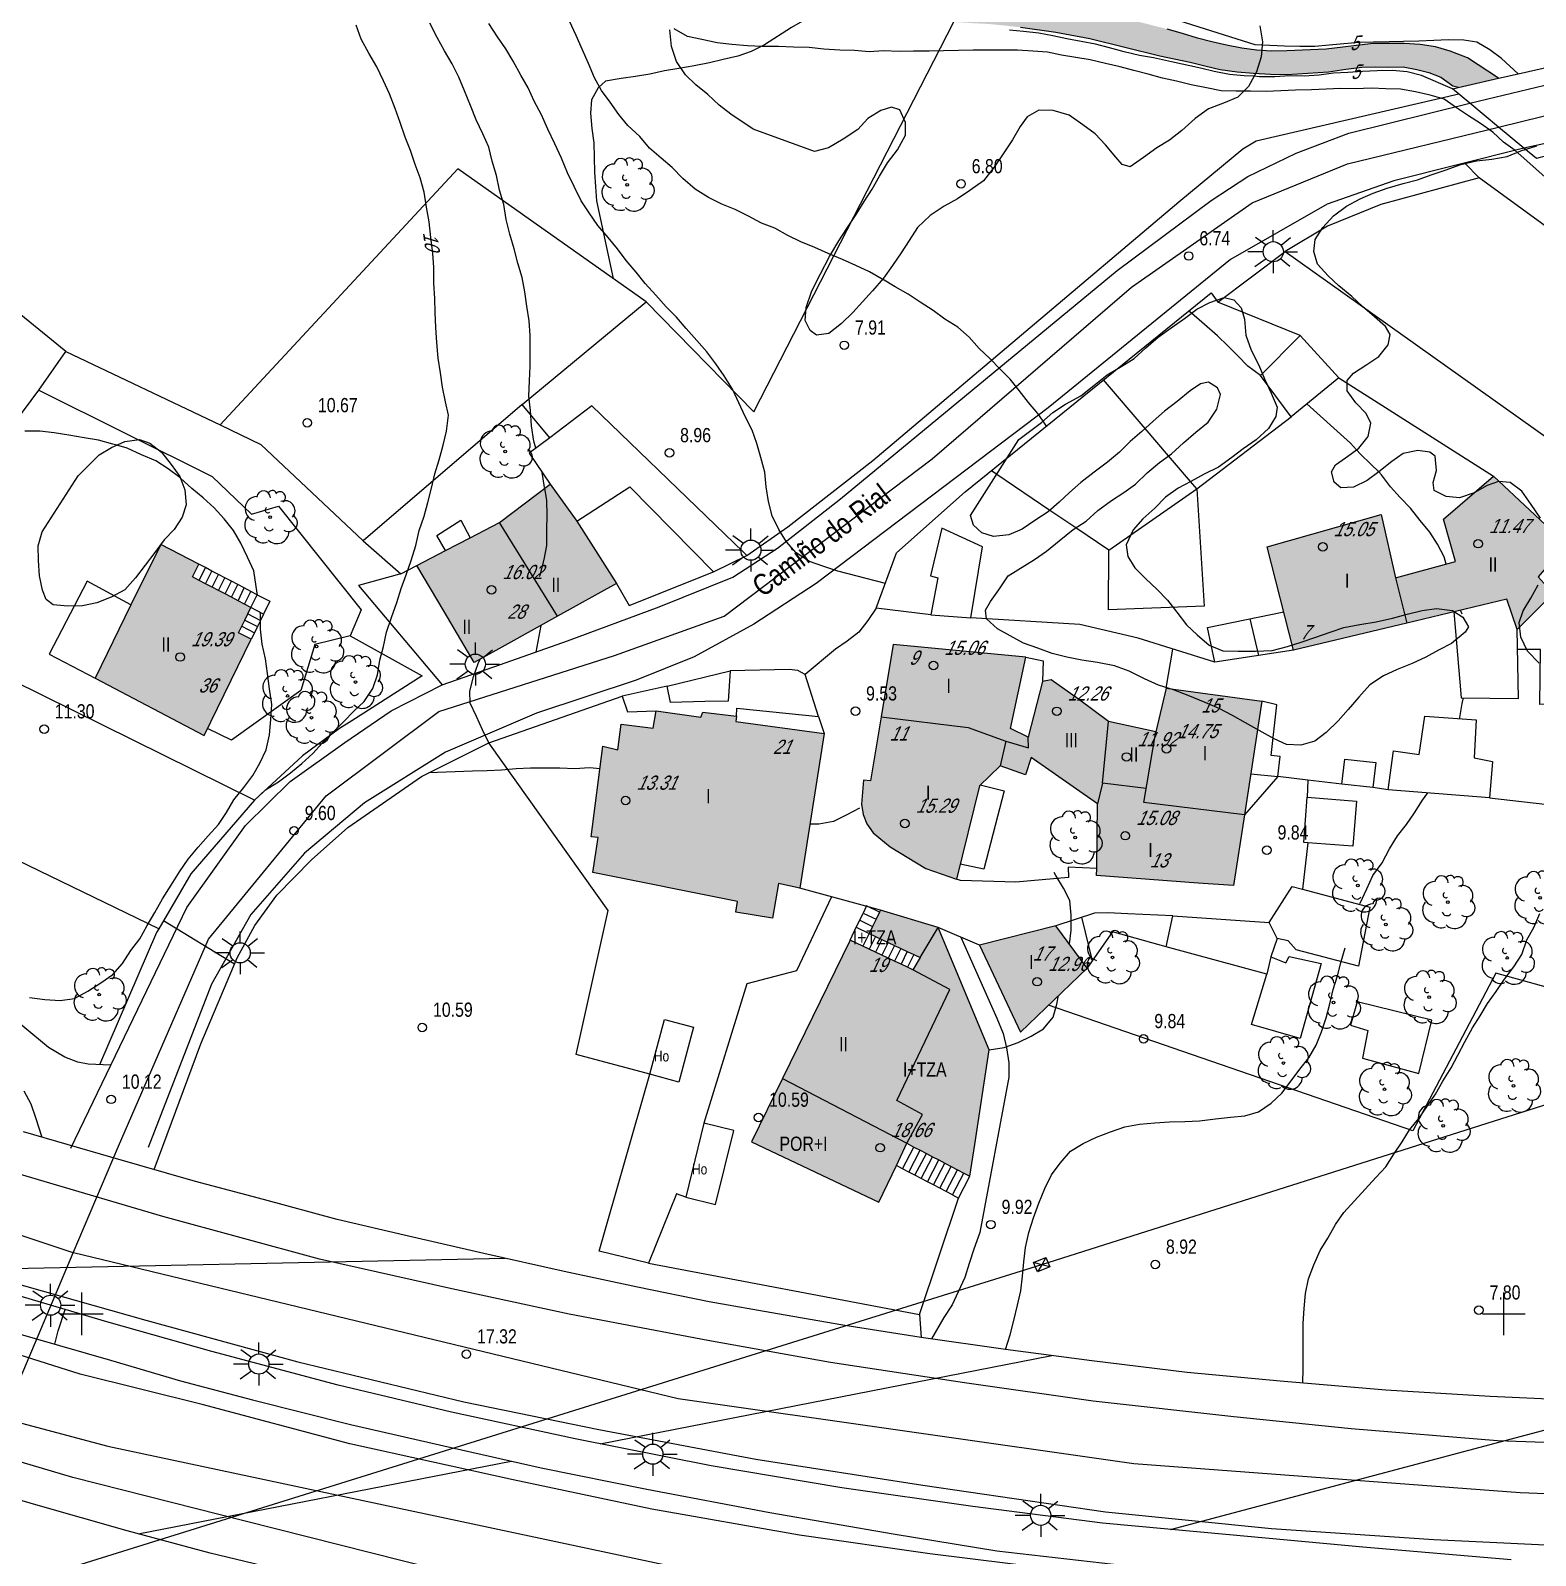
# Model space of a CAD drawing. Header units: millimetres. Extents: x 0 to 759000, y 0 to 594000.
# Drawn here: x 557837 to 663683, y 275005 to 382283 of the extents above; entities that cross this region are included whole.
import ezdxf
from ezdxf.enums import TextEntityAlignment as Align

# ---------------------------------------------------------------- set-up
doc = ezdxf.new("R2010")
doc.units = ezdxf.units.MM
doc.header["$LTSCALE"] = 0.05
doc.layers.get('0').update_dxf_attribs({"color": 250})
doc.styles.get("Standard").update_dxf_attribs({"font": 'arial.ttf'})

# ---------------------------------------------------------------- blocks, each defined once
blk = doc.blocks.new('COTAP')
at = {"color": 0}
blk.add_circle((0, 0), 0.3, dxfattribs=at)
blk = doc.blocks.new('ARBOL')
at = {"color": 0}
blk.add_circle((0, 0), 0.0939, dxfattribs=at)
for centre, radius, start, end in [((-0.9, 0.61), 0.852, 92.28, 254.58), ((-0.45, 1.37), 0.48, 359.2878, 173.6078), ((0.16, 1.55), 0.336, 23.1565, 160.4665), ((0.7, 1.41), 0.384, 301.578, 139.328), ((1.05, 0.46), 0.708, 319.8556, 114.7656), ((-0.15, 0.51), 0.192, 119.14, 310.56), ((1.31, -0.4), 0.612, 235.5275, 62.0275), ((-0.89, -0.54), 0.888, 142.64, 266.54), ((-0.06, -0.61), 0.336, 189.64, 323.88), ((0.48, -1), 0.852, 224.67, 0.24), ((-0.48, -1.08), 0.72, 213.78, 295.32)]:
    blk.add_arc(centre, radius, start, end, dxfattribs=at)
blk = doc.blocks.new('FAROLA')
at = {"color": 0}
for p, q in [((0, 0.71), (0, 1.51)), ((-0.71, 0), (-1.79, 0)), ((-1.26, 1.02), (-0.51, 0.49)), ((1.21, 0.98), (0.55, 0.45)), ((0.71, 0), (1.71, 0)), ((-1.3, -1.04), (-0.51, -0.48)), ((0, -0.71), (0, -1.51)), ((1.17, -1.04), (0.51, -0.49))]:
    blk.add_line(p, q, dxfattribs=at)
blk.add_circle((0, 0), 0.71, dxfattribs=at)

msp = doc.modelspace()

# ---------------------------------------------------------------- hatches: boundary and pattern name
msp.add_hatch(color=4).paths.add_polyline_path([(595122, 577000), (592978, 577000), (593212, 576300), (593472, 575410), (593622, 574540), (593782, 573560), (593902, 572620), (593972, 571690), (593972, 570850), (593852, 570020), (593652, 569110), (593382, 568160), (593102, 567190), (592592, 565490), (592312, 564390), (592042, 563240), (591792, 562090), (591532, 560890), (591362, 559610), (591282, 558380), (591302, 557180), (591402, 556030), (591582, 554870), (591872, 553650), (592202, 552530), (592652, 551350), (593352, 549720), (593702, 549010), (594622, 547360), (595852, 545750), (600362, 540040), (606032, 532460), (609462, 527850), (611172, 525530), (611892, 524530), (612252, 523730), (612782, 522370), (614002, 518950), (614222, 518000), (614442, 516970), (614532, 516210), (614482, 515540), (614262, 514760), (614022, 514190), (613762, 513880), (613652, 513810), (608332, 509290), (607892, 509030), (604282, 508720), (602992, 508270), (601732, 507560), (601332, 507300), (600582, 506430), (599942, 505580), (599412, 504670), (598842, 503650), (598282, 502650), (597802, 501690), (597332, 500680), (596962, 499690), (596402, 498090), (595012, 494420), (592142, 488320), (589902, 482860), (589652, 481830), (589302, 480550), (588922, 479300), (588612, 478260), (588052, 475910), (585862, 470270), (583062, 466100), (581052, 463940), (580342, 463270), (579502, 462670), (578212, 461780), (574312, 458590), (573362, 457860), (572482, 457250), (571282, 456270), (570162, 454670), (569232, 452300), (567412, 447540), (567142, 446130), (567102, 444860), (567162, 443690), (567262, 442380), (567512, 441080), (567982, 439790), (568712, 438520), (569532, 437390), (570732, 436210), (573122, 434320), (574762, 433200), (575252, 432690), (575842, 431840), (576422, 431000), (576902, 430110), (577412, 429200), (577972, 428190), (578422, 427300), (578882, 426330), (579412, 424970), (580272, 422360), (580562, 421390), (580912, 420260), (581512, 419080), (582262, 417670), (583142, 416480), (584492, 415410), (585812, 414850), (587172, 414550), (588452, 414430), (589792, 414340), (591596, 414446), (592002, 414470), (593112, 414530), (594082, 414580), (595212, 414620), (596282, 414660), (597252, 414670), (598132, 414620), (599082, 414500), (600002, 414310), (600762, 414080), (601372, 413780), (601882, 413330), (602292, 412860), (602572, 412310), (602752, 411670), (602852, 410900), (602782, 408410), (602802, 407190), (602582, 404680), (602462, 403490), (602362, 402410), (602262, 401320), (602256, 401257), (602172, 400230), (602142, 398950), (602212, 397580), (602462, 396180), (602802, 394970), (603142, 393880), (603562, 392790), (604022, 391710), (604482, 390760), (605392, 388740), (607292, 386350), (608452, 385470), (609542, 384840), (610722, 384200), (611962, 383850), (613102, 383600), (613243, 383574), (614212, 383400), (615362, 383250), (616502, 383150), (617922, 383090), (621802, 382980), (622776, 382889), (622872, 382880), (624082, 382800), (625242, 382740), (626352, 382630), (627462, 382510), (629942, 382160), (632332, 381730), (637252, 380500), (638272, 380300), (639392, 380060), (640422, 379790), (641502, 379540), (642692, 379380), (643852, 379290), (645042, 379220), (646212, 379190), (649132, 379370), (650342, 379570), (651472, 379700), (652402, 379730), (653332, 379710), (654372, 379730), (655332, 379550), (656192, 379340), (657022, 378990), (657872, 378400), (658272, 378290), (658862, 378420), (661092, 378920), (658902, 380350), (657682, 380820), (656642, 381130), (655562, 381300), (654442, 381380), (653352, 381380), (652282, 381360), (651272, 381250), (650122, 381110), (648972, 380970), (646192, 380850), (645112, 380830), (644062, 380890), (643032, 381030), (641942, 381250), (640912, 381490), (639922, 381750), (638862, 382070), (637782, 382380), (632792, 383660), (630282, 384170), (627712, 384520), (626572, 384650), (625392, 384770), (624202, 384830), (623022, 384910), (621912, 385000), (618012, 385120), (616632, 385180), (615582, 385270), (614532, 385410), (613502, 385600), (612452, 385830), (611492, 386100), (610532, 386620), (609582, 387160), (608732, 387810), (607142, 389810), (606332, 391600), (605912, 392530), (605492, 393550), (605102, 394580), (604762, 395580), (604452, 396640), (604252, 397810), (604182, 398990), (604202, 400120), (604292, 401140), (604385, 402143), (604392, 402210), (604502, 403290), (604612, 404500), (604842, 407120), (604822, 408400), (604892, 411010), (604752, 412080), (604482, 413050), (603992, 414010), (603879, 414139), (603332, 414770), (602522, 415480), (601532, 415980), (600502, 416290), (599412, 416510), (598322, 416650), (597302, 416710), (596222, 416700), (595122, 416650), (594002, 416610), (593002, 416560), (591892, 416500), (589812, 416380), (588722, 416460), (587702, 416640), (586722, 416990), (585792, 417530), (585022, 418300), (584422, 419200), (583882, 420250), (583542, 421210), (583242, 422220), (582982, 423200), (581982, 425920), (581122, 427480), (580572, 428450), (579992, 429420), (579392, 430410), (578822, 431380), (578262, 432230), (577692, 433080), (577082, 434000), (576372, 434900), (574502, 436120), (572142, 437750), (571979, 437936), (571262, 438760), (570632, 439650), (570132, 440600), (569792, 441610), (569582, 442660), (569492, 443710), (569502, 444720), (569612, 445790), (569812, 446880), (571412, 451300), (572512, 453160), (573282, 454060), (574062, 454820), (574852, 455510), (575682, 456250), (579682, 459640), (580962, 460860), (581762, 461630), (582522, 462360), (584672, 464810), (587632, 469150), (590782, 474750), (591882, 476940), (592322, 477860), (592812, 478910), (593242, 479830), (593712, 480810), (594172, 481780), (594682, 482800), (595192, 483890), (595692, 484960), (596122, 485930), (596542, 486950), (596882, 487920), (597272, 489070), (597562, 490180), (598222, 492450), (598722, 493890), (599042, 494860), (599422, 495850), (599872, 496820), (600362, 497800), (600842, 498740), (601372, 499700), (601932, 500530), (602652, 501460), (603372, 502310), (604042, 503090), (604752, 503930), (608902, 507460), (614522, 511950), (615122, 512330), (615782, 513130), (616182, 514090), (616492, 515170), (616582, 516250), (616452, 517310), (616212, 518440), (615962, 519520), (614692, 523080), (614132, 524520), (613662, 525550), (612822, 526730), (611092, 529060), (607662, 533680), (601972, 541280), (597462, 547000), (596332, 548480), (595502, 549960), (595202, 550570), (594542, 552120), (594132, 553180), (593842, 554170), (593582, 555260), (593422, 556280), (593332, 557280), (593322, 558320), (593392, 559410), (593542, 560540), (593782, 561660), (594032, 562790), (594292, 563910), (594552, 564950), (595052, 566610), (595342, 567600), (595622, 568610), (595862, 569660), (596002, 570710), (596012, 571760), (595932, 572820), (595802, 573850), (595632, 574890), (595452, 575880), (595152, 576910)], flags=0)
at = {"true_color": 0xafafaf}
for points in [[(653832, 343780), (658062, 344920), (657212, 347900), (660732, 350930), (665832, 346150), (663882, 343850), (664922, 342680), (662392, 340140), (661662, 342290), (654632, 340597)], [(599052, 343380), (596262, 347760), (594392, 350380), (590822, 347680), (588752, 346600), (587012, 345700), (585012, 344650), (586922, 341400), (589032, 337820), (591412, 339140), (594902, 341080)], [(653832, 343780), (652822, 348230), (644822, 345970), (646672, 338680), (654632, 340597)], [(564902, 341890), (562382, 336720), (570052, 332680), (573362, 339460), (572462, 339900), (572692, 340370), (572912, 340810), (573122, 341250), (573342, 341700), (572882, 341930), (572432, 342170), (571972, 342410), (571522, 342650), (571062, 342880), (570612, 343120), (570152, 343360), (569702, 343600), (569222, 343850), (569682, 344730), (567002, 346130)], [(626432, 332300), (628022, 331810), (627992, 332570), (626752, 333190), (627842, 338190), (618512, 339080), (617668, 334000), (623782, 333250)], [(626432, 332300), (628022, 331810), (627992, 332570), (629002, 336480), (629622, 336600), (631552, 335240), (633642, 333670), (636972, 332940), (636142, 327980), (643212, 327110), (642442, 322140), (639962, 322290), (632812, 322850), (632822, 323330), (632872, 327880), (628202, 331130), (627812, 329920), (626042, 330560)], [(643212, 327110), (644442, 335100), (637702, 336020), (636972, 332940), (636142, 327980)], [(613662, 332820), (607432, 333680), (607482, 334060), (605112, 334320), (604992, 333990), (601832, 334420), (601622, 333210), (599382, 333480), (599132, 331670), (598092, 331930), (597272, 325570), (597762, 325520), (597382, 323040), (607562, 321000), (607442, 320250), (610032, 319850), (610452, 322270), (611932, 321960)], [(622952, 322580), (624572, 329150), (626042, 330560), (626432, 332300), (623782, 333250), (617668, 334000), (616922, 329500), (616422, 329550), (616272, 327860), (616402, 327140), (616662, 326470), (617102, 325830), (618292, 324850), (620812, 323340)], [(617612, 320410), (621682, 319190), (625262, 310570), (624242, 303910), (623902, 301680), (623472, 301910), (623032, 302140), (622592, 302370), (622152, 302600), (621712, 302830), (621282, 303060), (620842, 303290), (620402, 303510), (619962, 303740), (619472, 304000), (618732, 302440), (617502, 299870), (608552, 304100), (610732, 308570), (615472, 318290), (616372, 317860), (616822, 317650), (617272, 317440), (617722, 317230), (618162, 317020), (618612, 316810), (619062, 316600), (619512, 316390), (619882, 316210), (620402, 317070), (619952, 317290), (619502, 317500), (619052, 317710), (618602, 317920), (618152, 318130), (617712, 318340), (617262, 318550), (616812, 318760), (617052, 319260), (617302, 319760), (617542, 320260)], [(629942, 319290), (632152, 316330), (627472, 311830), (624582, 317950)]]:
    msp.add_hatch(color=253, dxfattribs=at).paths.add_polyline_path(points, flags=0)

# ---------------------------------------------------------------- linework, layer by layer
at = {"ltscale": 0.25, "flags": 128}
for points in [[(560843, 296289), (545802, 301299), (528964, 307426), (505857, 316707), (478215, 330952), (450790, 346708), (420340, 367644), (389460, 393328), (360606, 422812)], [(560843, 296289), (564022, 303800), (570352, 318350), (578642, 328440), (586552, 334370), (598912, 338320), (606622, 341090), (621242, 352160), (635262, 364220), (643762, 370150), (650472, 372910), (661082, 375490), (667362, 377020), (671612, 378050), (695232, 379740)], [(556491, 284499), (556912, 287000), (560843, 296289)], [(736452, 282458), (725190, 280815), (689033, 278382), (662610, 279418), (635440, 281452), (603392, 286026), (560852, 296286), (560843, 296289)], [(556491, 284499), (556496, 284497), (563275, 282694), (603921, 274036), (630601, 269891), (670571, 266894), (696661, 267078), (732157, 269509), (736452, 270140)]]:
    msp.add_lwpolyline(points, dxfattribs=at)
for points, elevation in [([(644472, 381260), (643962, 381280), (631202, 385320), (628072, 385560), (626822, 385700), (625692, 385760), (624672, 385830), (623582, 385860), (622412, 385890), (621322, 385950), (620302, 386100), (619022, 386270), (617732, 386420), (616672, 386440)], 5000), ([(573582, 328150), (574372, 328860), (575272, 329440), (576132, 330070), (576912, 330710), (577682, 331430), (578382, 332180), (579122, 332920), (579852, 333660), (580572, 334390), (581292, 335090), (581902, 336000), (582252, 336950), (582412, 337990), (582652, 338960), (582872, 339960), (583222, 341000), (583592, 342050), (583902, 343040), (584262, 344000), (584602, 344990), (584932, 346060), (585172, 347120), (585522, 348110), (585772, 349090), (586032, 350080), (586272, 351090), (586582, 352070), (586852, 353110), (587102, 354100), (587242, 355220), (587022, 356170), (586822, 357200), (586672, 358190), (586512, 359230), (586402, 360340), (586352, 361400), (586292, 362440), (586272, 363440), (586212, 364500), (586202, 365620), (586142, 366630), (585982, 367730), (585872, 368830), (585692, 369860), (585512, 370910), (585242, 371910), (584892, 372860), (584572, 373830), (584192, 374790), (583832, 375820), (583492, 376790), (583082, 377820), (582652, 378750), (582202, 379720), (581642, 380700), (581082, 381680), (580742, 382660)], 10000), ([(593372, 352910), (593242, 353390), (593072, 354480), (592992, 355560), (592892, 356570), (592932, 357640), (592972, 358660), (592972, 359780), (592972, 360820), (592912, 361850), (592732, 362880), (592592, 363890), (592422, 364910), (592112, 365920), (591862, 366920), (591552, 367960), (591292, 368980), (591132, 370050), (590832, 371040), (590602, 372090), (590312, 373090), (590082, 374070), (589642, 375020), (589182, 375990), (588772, 377000), (588352, 378050), (587972, 378990), (587492, 379930), (586942, 380850), (586442, 381790), (585912, 382800)], 9000), ([(617962, 343390), (614622, 344240), (613632, 344580), (612612, 344920), (611682, 345540), (611002, 346310), (610462, 347180), (610002, 348140), (609742, 349140), (609572, 350190), (609472, 351220), (609212, 352250), (608912, 353220), (608582, 354170), (608102, 355120), (607652, 356080), (607212, 357050), (606622, 357990), (606042, 358840), (605402, 359670), (604692, 360480), (603952, 361310), (603272, 362110), (602532, 362850), (601812, 363660), (601072, 364490), (600442, 365290), (599722, 366100), (599122, 366920), (598472, 367710), (597742, 368570), (597132, 369450), (596572, 370290), (596082, 371300), (595602, 372260), (595182, 373310), (594702, 374310), (594232, 375350), (593772, 376360), (593252, 377320), (592832, 378240), (592322, 379130), (591782, 380120), (591262, 380990), (590692, 381840), (590082, 382770)], 8000), ([(614102, 366520), (613942, 366590), (613002, 367020), (612012, 367410), (611092, 367870), (610182, 368370), (609252, 368730), (608332, 369230), (607392, 369700), (606452, 370070), (605522, 370530), (604572, 371110), (603712, 371880), (602972, 372650), (602182, 373310), (601372, 374000), (600682, 374820), (599852, 375600), (599212, 376380), (598602, 377230), (597992, 378070), (597502, 378960), (597072, 379950), (596632, 380960), (596212, 381940), (595742, 382930)], 7000), ([(643182, 378020), (642622, 378020), (641572, 378030), (640552, 378240), (639472, 378460), (638432, 378720), (637442, 378940), (636452, 379200), (635442, 379480), (634472, 379720), (633452, 379970), (632372, 380220), (631352, 380380), (630342, 380550), (629362, 380760), (628322, 380840), (627262, 380910), (626172, 380900), (625162, 380890), (624142, 380890), (623092, 380870), (622052, 380850), (621042, 380840), (619942, 380830), (618922, 380800), (617832, 380860), (616812, 380780), (615782, 380880), (614752, 380900), (613642, 380960), (612592, 381080), (611502, 381100), (610432, 381160), (609302, 381150), (608262, 381210), (607162, 381290), (606122, 381420), (605042, 381650), (604032, 381870), (603112, 382400)], 6000), ([(643882, 379060), (643202, 379100), (642152, 379190), (641082, 379400), (640112, 379630), (638082, 380080), (636812, 380350), (635822, 380530), (634762, 380780), (633722, 381070), (632742, 381310), (631732, 381520), (630722, 381700), (629732, 381910), (628742, 382090), (627672, 382220), (626682, 382310)], 5000), ([(662462, 379230), (661282, 380310), (660462, 380920), (659562, 381460), (658642, 381610), (657572, 381620), (656532, 381580), (655482, 381530), (654402, 381520), (653382, 381480), (652282, 381470), (651272, 381430), (650202, 381350), (649172, 381250), (648162, 381160), (647112, 381150), (646022, 381180), (645002, 381230), (644472, 381260)], 5000), ([(657852, 378190), (655662, 379110), (654652, 379380), (653622, 379470), (652542, 379440), (651522, 379410), (650492, 379340), (649482, 379270), (648472, 379150), (647402, 379080), (646402, 379100), (645362, 379030), (644272, 379030), (643882, 379060)], 5000), ([(662242, 373840), (661422, 374420), (660672, 375130), (659822, 375750), (658962, 376280), (658122, 376840), (657252, 377450), (656272, 377740), (655252, 377960), (654192, 378160), (653152, 378170), (652142, 378230), (651032, 378190), (650002, 378210), (648962, 378160), (647922, 378120), (646802, 378080), (645782, 378050), (644732, 377980), (643642, 378020), (643182, 378020)], 6000), ([(617752, 364780), (617732, 364790), (616842, 365300), (615892, 365740), (614952, 366180), (614102, 366520)], 7000), ([(629052, 354810), (628672, 355330), (628022, 356110), (627362, 356950), (626742, 357760), (626022, 358460), (625312, 359210), (624552, 359910), (623852, 360710), (623062, 361420), (622142, 361980), (621322, 362580), (620402, 363180), (619562, 363740), (618642, 364250), (617752, 364780)], 7000), ([(639482, 362400), (639312, 362550)], 7000), ([(644332, 358020), (643462, 358670), (642742, 359390), (642042, 360100), (641322, 360810), (639482, 362400)], 7000), ([(636222, 354290), (633312, 357700)], 8000), ([(651102, 352780), (650662, 353260), (647592, 356010)], 9000), ([(563912, 353110), (563632, 353190), (562622, 353470), (561622, 353640), (560542, 353810), (559512, 353970), (558482, 354090), (557432, 354100)], 11000), ([(629302, 354460), (629052, 354810)], 7000), ([(637872, 352360), (636222, 354290)], 8000), ([(568392, 350780), (568332, 350830), (567512, 351440), (566652, 352010), (565652, 352430), (564642, 352900), (563912, 353110)], 11000), ([(639422, 350550), (637872, 352360)], 8000), ([(652662, 351230), (652102, 351770), (651372, 352490), (651102, 352780)], 9000), ([(593992, 350130), (593962, 350300), (593832, 351200)], 9000), ([(625792, 351060), (625412, 351310)], 9000), ([(629532, 348520), (625792, 351060)], 9000), ([(657412, 344750), (657252, 345250), (656782, 346140), (656252, 347000), (655582, 347810), (654902, 348670), (654162, 349440), (653492, 350190), (652852, 351030), (652662, 351230)], 9000), ([(573812, 342570), (573702, 343170), (573532, 344270), (573102, 345230), (572632, 346210), (572102, 347100), (571462, 347920), (570742, 348710), (569982, 349410), (569182, 350060), (568392, 350780)], 11000), ([(593642, 343870), (593682, 343970), (593962, 345070), (594152, 346060), (594152, 347150), (594182, 348210), (594142, 349230), (594002, 350080)], 9000), ([(639862, 350030), (639422, 350550)], 8000), ([(631352, 347290), (629532, 348520)], 9000), ([(633672, 345720), (631352, 347290)], 9000), ([(557772, 314260), (558852, 314110), (559932, 314040), (560932, 314180), (561862, 314700), (562792, 315290), (563622, 315870), (564302, 316660), (564902, 317560), (565532, 318390), (566052, 319320), (566592, 320240), (567122, 321190), (567722, 322150), (568322, 323100), (568932, 323990), (569632, 324840), (570332, 325620), (571062, 326420), (571612, 327280), (572142, 328170), (572832, 329020), (573462, 329880), (573962, 330750), (574412, 331670), (574652, 332740), (574732, 333810), (574802, 334860), (574652, 335960), (574502, 337050), (574362, 338090), (574122, 339120), (574022, 340160), (574012, 340790), (574012, 341180), (573992, 341360)], 11000), ([(617312, 341640), (616722, 340770), (616082, 339960), (615272, 339330), (614442, 338760), (612322, 336990)], 9000), ([(658532, 341220), (658412, 341510)], 9000), ([(590082, 332170), (589632, 333090), (589202, 334030), (588762, 334960), (588742, 335810), (588982, 336820), (589332, 337760), (589462, 338060)], 9000), ([(658342, 333870), (658352, 333960), (658522, 334950), (658622, 335330)], 9000), ([(597892, 330350), (597162, 330420), (596112, 330350), (595072, 330380), (594022, 330400), (592992, 330380), (591982, 330340), (590972, 330240), (589942, 330200), (588922, 330190), (585862, 330060)], 10000), ([(651332, 320810), (651362, 320890), (651812, 321900), (652242, 322850), (652892, 323740), (653422, 324710), (653982, 325630), (654612, 326420), (655182, 327260), (655732, 328130), (656122, 328650)], 9000), ([(616142, 327570), (615252, 327110), (614322, 326630), (613272, 326460), (612652, 326460)], 10000), ([(630902, 318010), (631022, 318990), (631022, 320060), (630922, 321070), (630492, 321940), (629942, 322850), (629822, 323060)], 10000), ([(647322, 287140), (647342, 288150), (647352, 289190), (647352, 290290), (647352, 291330), (647402, 292380), (647512, 293430), (647712, 294460), (648092, 295450), (648532, 296450), (649072, 297330), (649622, 298290), (650212, 299130), (650962, 299960), (651702, 300770), (652452, 301590), (653152, 302350), (653722, 303240), (654302, 304100), (654822, 304960), (655472, 305750), (656082, 306630), (656642, 307460), (657162, 308370), (657742, 309310), (658232, 310210), (658712, 311150), (659242, 312120), (659792, 312970), (660312, 313840), (660922, 314680), (661502, 315550), (662152, 316410), (662722, 317280), (663082, 318310), (663572, 319190), (663992, 320170)], 8000), ([(572182, 316600), (567182, 319650)], 10000), ([(650012, 316790), (650302, 317750)], 9000), ([(626412, 289490), (626742, 290530), (627002, 291540), (627242, 292610), (627482, 293630), (627602, 294650), (627692, 295660), (627822, 296670), (628052, 297730), (628372, 298760), (628742, 299790), (629182, 300830), (629652, 301780), (630252, 302600), (630972, 303440), (631882, 303980), (632812, 304430), (633802, 304800), (634812, 305170), (635832, 305340), (636912, 305450), (637932, 305520), (639012, 305540), (640052, 305580), (641172, 305720), (642232, 305840), (643252, 305940), (644212, 306220), (645092, 306830), (645832, 307530), (646502, 308390), (647102, 309220), (647742, 310020), (648262, 310910), (648642, 311850), (648952, 312830), (649222, 313810), (649462, 314830), (649752, 315790), (650012, 316780)], 9000), ([(625262, 310570), (626312, 310740), (627302, 311090), (628202, 311540), (629082, 312060), (629772, 312880), (630022, 313800), (630132, 314390)], 10000), ([(550932, 295070), (591212, 295920)], 17000), ([(620352, 291960), (620482, 290350)], 10000), ([(597912, 282870), (629672, 289070)], 18000), ([(638022, 276840), (671512, 285740)], 19000), ([(565412, 276520), (591642, 281640)], 18000)]:
    msp.add_lwpolyline(points, dxfattribs=dict(elevation=elevation))
at = {"flags": 128}
for points in [[(613243, 383574), (611362, 382500), (609452, 381270), (608522, 380810), (607572, 380470), (606552, 380250), (605582, 380020), (604512, 379790), (603422, 379610), (602422, 379450), (601402, 379220), (600382, 379050), (599372, 378910), (598282, 378710), (597762, 378260), (597292, 377400), (597212, 376460), (597322, 375380), (597452, 374390), (597482, 373350), (597512, 372320), (597582, 371290), (597642, 370290), (598812, 364830)], [(601132, 363190), (608702, 355460), (622776, 382889)], [(644292, 382610), (644492, 381480), (644392, 380420), (644052, 379370), (643502, 378340), (642752, 377590), (641742, 377160), (640682, 376780), (639752, 376090), (638812, 375250), (637952, 374570), (637052, 374030), (636122, 373350), (635182, 372700), (634612, 372850), (634162, 373370), (633432, 374230), (632712, 375020), (631842, 375650), (630892, 376320), (629762, 376650), (628742, 376680), (627922, 376220), (627432, 375540), (626912, 374590), (626242, 373610), (625612, 372660), (624862, 371710), (623892, 371030), (623032, 370450), (622092, 369920), (621112, 369270), (620222, 368430), (619622, 367520), (619062, 366650), (618472, 365740), (617832, 364870), (617052, 363960), (616342, 363200), (615672, 362440), (614882, 361680), (613992, 360960), (613122, 360840), (612672, 361170), (612322, 361890), (612392, 362790), (612792, 363960), (613392, 365170), (614022, 366390), (614692, 367480), (615242, 368350), (615912, 369340), (616472, 370250), (617032, 371120), (617552, 372030), (618112, 372970), (618822, 373890), (619372, 374910), (619372, 375810), (618982, 376710), (618382, 376900), (617632, 376660), (616732, 376090), (616022, 375330), (615002, 374650), (613952, 374030), (612982, 373760), (608652, 375350), (607102, 376400), (606262, 377030), (605462, 377780), (604632, 378450), (603912, 379160), (603262, 380100), (602912, 381150), (602792, 382320)], [(627462, 382510), (629942, 382160), (632332, 381730), (637252, 380500), (638272, 380300), (639392, 380060), (640422, 379790), (641502, 379540), (642692, 379380), (643852, 379290), (645042, 379220), (646212, 379190), (649132, 379370), (650342, 379570), (651472, 379700), (652402, 379730), (653332, 379710), (654372, 379730), (655332, 379550), (656192, 379340), (657022, 378990), (657872, 378400), (658272, 378290)], [(661092, 378920), (658902, 380350), (657682, 380820), (656642, 381130), (655562, 381300), (654442, 381380), (653352, 381380), (652282, 381360), (651272, 381250), (650122, 381110), (648972, 380970), (646192, 380850), (645112, 380830), (644062, 380890), (643032, 381030), (641942, 381250), (640912, 381490), (639922, 381750), (638862, 382070), (637782, 382380)], [(560662, 303650), (568832, 320600), (572952, 326350), (576102, 329450), (579942, 332190), (583212, 334420), (586782, 336260), (590892, 337680), (595612, 339350), (602062, 341740), (607232, 343830), (610382, 345870), (614812, 349340), (634252, 365400), (640872, 370330), (643462, 372010), (646862, 373650), (650552, 375070), (659062, 377180), (665502, 378710), (671592, 380130), (678382, 381010), (687682, 381720)], [(664442, 379680), (665502, 378710), (667362, 377020), (669352, 375210), (669802, 374800), (669132, 374630), (668372, 374440), (667382, 374190), (665962, 373830), (665082, 373610), (664012, 373340), (663742, 373270), (662872, 374000), (661082, 375490), (659062, 377180), (657852, 378190), (658862, 378420), (661092, 378920), (662462, 379230), (664442, 379680)], [(608212, 345350), (611092, 347370), (617072, 352040), (638602, 370240), (643092, 373960), (644042, 374530), (658292, 377830)], [(665672, 374620), (662872, 374000), (653722, 371710), (649032, 370070), (642242, 366180), (629402, 355740), (613102, 343370), (608702, 340510), (604502, 338230), (600442, 336590), (593412, 334250), (587022, 331510), (581322, 327950), (577112, 324400), (573332, 320090), (570562, 315190), (566102, 303710)], [(664032, 347980), (663382, 348940), (662722, 349880), (661892, 350490), (661072, 350560), (660292, 350270), (659362, 349770), (658342, 349410), (657392, 349500), (656552, 349930), (656482, 350490), (656712, 351320), (656632, 352340), (656252, 352610), (655402, 352730), (654382, 352520), (653572, 351960), (652662, 351230), (651852, 350620), (650882, 350150), (649982, 350110), (649522, 350510), (649342, 351240), (649622, 351730), (650332, 352220), (651262, 352890), (651912, 353730), (652102, 354650), (651782, 355350), (651052, 356090), (650442, 356930), (650442, 357650), (650872, 358180), (651822, 358790), (652672, 359340), (653332, 360160), (653452, 360900), (653142, 361450), (652352, 362140), (651522, 362860), (650762, 363580), (649862, 364330), (649102, 365030), (648362, 365850), (648082, 366740), (648182, 367570), (648722, 368420), (649482, 369240), (650402, 369920), (651342, 370430), (652262, 370840), (653252, 371180), (654382, 371520), (655392, 371780), (656352, 372120), (657332, 372460), (658442, 372860), (659542, 373110), (660602, 373240), (661692, 373430), (662662, 373810), (663772, 374180)], [(662242, 373840), (672292, 364920), (677902, 359340), (682512, 353830), (683212, 352570), (683672, 351030), (683982, 350170), (684552, 349120), (684972, 348450), (685422, 347850), (686002, 347230), (694392, 339470)], [(601132, 363190), (587882, 372550), (571172, 354540), (574042, 353170), (581222, 346380)], [(659732, 371910), (658722, 372960)], [(660442, 328300), (669262, 327290), (670012, 332220), (684162, 331790), (691412, 337620), (683932, 343820), (682882, 344770), (682442, 345450), (682062, 346310), (681542, 347430), (680852, 349460), (678622, 354310), (673332, 360120), (667142, 366500), (659732, 371910), (652812, 370050), (649062, 368520), (646082, 366730), (669852, 349820), (665832, 346150)], [(558412, 356980), (560332, 359700), (547412, 370200)], [(641352, 363170), (646082, 366730)], [(621162, 341180), (617312, 341640), (618752, 345540), (623582, 349830), (640882, 363820), (641352, 363170)], [(592412, 355980), (601132, 363190)], [(627352, 353520), (628942, 354710), (629742, 355420), (630622, 356000), (631702, 356580), (632632, 357310), (633562, 358060), (634582, 358680), (635462, 359200), (636282, 359950), (637152, 360720), (638062, 361360), (638992, 362020), (639862, 362690), (640782, 363150), (641792, 363510), (642472, 363340), (642982, 362770), (643222, 361970), (643312, 360840), (643682, 359790), (644232, 358750), (644632, 357780), (645082, 356780), (645522, 355790), (645422, 355130), (644912, 354290), (644032, 353490), (643112, 352860), (642322, 352240), (641392, 351570), (640372, 351070), (639442, 350560), (638552, 350090), (637672, 349450), (636902, 348670), (636062, 347940), (635392, 347160), (634902, 346110), (635012, 345270), (635502, 344490), (636272, 343710), (637062, 342980), (637812, 342210), (638452, 341360), (639132, 340470), (639892, 339780), (640732, 339050), (641692, 338640), (642782, 338630), (644002, 338620), (645162, 338660), (646232, 338950), (647212, 339260), (648232, 339600), (649242, 339960), (650202, 340290), (651332, 340500), (652472, 340690), (653622, 340950), (654662, 341230), (655712, 341490), (656732, 341620), (657842, 341480), (658562, 341020), (658972, 340340), (658742, 339950), (657782, 339170), (656862, 338680), (655962, 338190), (655002, 337750), (653952, 337340), (653002, 336880), (652022, 336250), (651252, 335390), (650502, 334520), (649812, 333730), (648972, 332910), (648152, 332300), (647182, 332000), (646172, 332060), (645302, 332460), (644252, 333050), (643282, 333570), (642372, 334090), (641442, 334590), (640452, 335010), (639262, 335500), (638212, 335900), (637172, 336240), (636192, 336680), (635102, 337220), (634072, 337590), (632882, 337820), (631782, 337980), (630722, 338200), (629682, 338460), (628682, 338830), (627682, 339180), (626742, 339710), (625852, 340200), (625082, 340900), (625002, 341500), (625352, 342110), (625942, 342930), (626592, 343910), (628452, 345070), (629292, 345650), (630182, 346390), (631172, 347170), (632072, 347770), (632892, 348510), (633872, 349210), (634742, 349790), (635552, 350380), (636372, 351170), (637242, 351890), (638072, 352510), (638922, 353270), (639792, 354030), (640672, 354720), (641262, 355640), (641532, 356680), (641312, 357150), (640682, 357540), (640112, 357430), (639392, 356940), (638492, 356190), (637592, 355510), (636782, 354810), (635992, 354070), (635182, 353370), (634432, 352610), (633592, 351920), (632652, 351210), (631702, 350480), (630912, 349790), (630172, 349110), (629412, 348420), (628482, 347810), (627582, 347210), (626652, 346810), (625562, 346690), (624752, 346940), (624162, 347480), (623952, 348160), (627352, 353520)], [(647142, 360820), (641352, 363170)], [(649842, 357850), (646492, 355110), (644332, 358020), (647142, 360820), (649842, 357850)], [(560332, 359700), (571172, 354540)], [(649842, 357850), (660732, 350930)], [(551582, 347790), (558412, 356980), (570622, 350910), (573382, 348270), (575282, 348820), (581092, 341540), (580312, 339700), (583282, 338060), (585392, 336890), (580432, 333730), (579572, 333190), (576972, 331250), (573582, 328150), (552282, 338660)], [(594372, 353640), (592412, 355980), (581222, 346380), (583892, 344070), (585012, 344650)], [(596262, 347760), (599982, 350190), (605862, 344210), (608212, 345350), (607962, 345600), (606002, 347490), (597322, 355870), (594372, 353640), (592902, 352560), (594392, 350380)], [(639862, 350030), (646492, 355110)], [(561182, 350960), (561922, 351680), (562662, 352440), (563542, 352940), (564462, 353360), (565492, 353500), (566222, 353250), (567052, 352620), (567732, 351760), (568342, 350910), (568692, 349960), (568782, 348910), (568502, 348050), (567932, 347190), (567232, 346450), (566582, 345560), (565892, 344660), (565212, 343780), (564462, 342940), (563502, 342410), (562492, 342010), (561482, 341820), (560452, 341780), (559432, 341870), (558932, 342260), (558672, 342910), (558462, 343910), (558392, 344990), (558382, 346040), (558652, 347020), (561182, 350960)], [(657212, 347900), (660732, 350930), (665832, 346150), (663882, 343850), (664922, 342680), (662392, 340140), (661662, 342290), (654632, 340597)], [(585012, 344650), (587012, 345700), (588752, 346600), (590822, 347680), (594392, 350380), (596262, 347760), (599052, 343380)], [(639862, 350030), (640372, 341790), (633642, 341540), (633672, 345720), (639862, 350030)], [(587012, 345700), (586402, 346750), (588112, 347840), (588752, 346600)], [(594902, 341080), (590822, 347680)], [(654632, 340597), (646672, 338680), (644822, 345970), (652822, 348230), (653832, 343780)], [(653832, 343780), (658062, 344920), (657212, 347900)], [(623962, 340970), (624792, 345970), (621932, 347270), (621142, 343910), (621652, 343790), (621162, 341180), (623962, 340970)], [(564902, 341890), (562382, 336720), (570052, 332680), (573362, 339460), (572462, 339900), (572692, 340370), (572912, 340810), (573122, 341250), (573342, 341700), (572882, 341930), (572432, 342170), (571972, 342410), (571522, 342650), (571062, 342880), (570612, 343120), (570152, 343360), (569702, 343600), (569222, 343850), (569682, 344730), (567002, 346130), (564902, 341890)], [(570142, 344500), (569682, 344730)], [(569702, 343600), (570142, 344500)], [(570592, 344260), (570142, 344500)], [(599052, 343380), (594902, 341080), (591412, 339140), (589032, 337820), (586922, 341400), (585012, 344650)], [(564902, 341890), (561822, 343540), (559142, 338420), (562382, 336720)], [(570152, 343360), (570592, 344260)], [(571052, 344020), (570592, 344260)], [(570612, 343120), (571052, 344020)], [(571502, 343780), (571052, 344020)], [(571062, 342880), (571502, 343780)], [(571962, 343550), (571502, 343780)], [(571522, 342650), (571962, 343550)], [(572412, 343310), (571962, 343550)], [(571972, 342410), (572412, 343310)], [(572872, 343070), (572412, 343310)], [(583892, 344070), (580902, 343250), (586782, 336260)], [(599052, 343380), (599932, 341830), (605862, 344210)], [(653832, 343780), (654632, 340597)], [(572432, 342170), (572872, 343070)], [(573322, 342830), (572872, 343070)], [(572882, 341930), (573322, 342830)], [(573782, 342590), (573322, 342830)], [(574232, 341230), (573342, 341700), (573782, 342590)], [(573782, 342590), (574672, 342130), (574232, 341230)], [(685652, 342400), (677902, 335110), (663992, 334860), (664032, 338730), (662422, 338740)], [(663942, 337780), (663122, 338610), (662642, 339600), (662532, 340640), (662812, 341470), (663352, 342350), (663882, 343290)], [(573122, 341250), (574012, 340790)], [(574232, 341230), (574012, 340790)], [(646672, 338680), (641132, 337840), (640622, 340280), (645982, 341390)], [(657932, 341390), (658452, 335330), (662482, 335300), (662392, 340140)], [(572692, 340370), (573582, 339900)], [(572912, 340810), (573792, 340350)], [(573792, 340350), (573582, 339900)], [(574012, 340790), (573792, 340350)], [(593732, 340430), (593382, 338560)], [(641132, 337840), (635732, 339540), (631632, 340490), (623962, 340970)], [(643582, 340890), (644212, 338310)], [(566859, 319091), (525572, 339090)], [(580312, 339700), (577842, 339080), (576852, 335850), (571962, 332350), (570292, 333170)], [(573582, 339900), (573362, 339460)], [(627992, 332570), (626752, 333190), (627842, 338190), (618512, 339080), (617668, 334000)], [(627842, 338190), (629052, 337930), (629002, 336480)], [(637702, 336020), (638182, 338770)], [(607482, 334060), (607522, 334620), (613262, 334020), (612322, 336990), (611812, 337260), (611192, 337330), (607052, 337240), (606912, 335100), (605262, 335090), (602852, 335020), (602612, 336150), (599442, 335450), (599832, 334360), (601832, 334420)], [(602612, 336150), (607052, 337240)], [(636972, 332940), (633642, 333670), (631552, 335240), (629622, 336600), (629002, 336480), (627992, 332570)], [(637702, 336020), (636972, 332940)], [(637702, 336020), (644442, 335100), (643212, 327110)], [(566542, 302160), (569822, 311010), (572382, 317060), (573612, 319330), (575172, 321450), (577592, 323950), (580152, 326210), (585332, 329800), (590082, 332170), (599442, 335450)], [(643652, 329990), (645562, 329810), (645732, 331200), (645102, 331280), (645492, 334840), (644442, 335100)], [(611932, 321960), (610452, 322270), (610032, 319850), (607442, 320250), (607562, 321000), (597382, 323040), (597762, 325520), (597272, 325570), (598092, 331930), (599132, 331670), (599382, 333480), (601622, 333210), (601832, 334420), (604992, 333990), (605112, 334320), (607482, 334060), (607432, 333680), (613662, 332820)], [(613262, 334020), (613662, 332820)], [(617668, 334000), (616922, 329500), (616422, 329550), (616272, 327860), (616402, 327140), (616662, 326470), (617102, 325830), (618292, 324850), (620812, 323340), (622952, 322580)], [(617668, 334000), (623782, 333250), (626432, 332300)], [(633222, 329340), (633642, 333670)], [(660442, 328300), (653332, 328870), (653692, 331610), (655502, 331350), (655902, 334040), (659502, 333790), (659362, 331120), (660652, 330860), (660442, 328300)], [(613662, 332820), (611932, 321960)], [(626432, 332300), (628022, 331810), (627992, 332570)], [(643212, 327110), (636142, 327980), (636972, 332940)], [(597822, 296410), (601392, 308860), (596222, 310250), (598462, 320380), (590082, 332170)], [(626432, 332300), (626042, 330560)], [(626042, 330560), (624572, 329150), (622952, 322580)], [(632872, 327880), (628202, 331130), (627812, 329920), (626042, 330560)], [(652252, 329020), (650072, 329270), (650272, 331020), (652452, 330780), (652252, 329020)], [(736452, 329578), (736062, 329460), (628942, 295450)], [(647661, 329558), (645562, 329810), (643212, 327110)], [(647661, 329558), (647622, 328340)], [(650072, 329270), (647661, 329558)], [(624632, 329210), (626312, 328800), (624892, 323280), (623212, 323640)], [(636302, 328950), (633222, 329340), (632872, 327880)], [(647682, 325140), (647382, 325160), (647622, 328340), (651092, 328080), (650842, 324900), (647682, 325140)], [(653332, 328870), (652252, 329020)], [(573582, 328150), (569102, 322950), (566859, 319091)], [(643212, 327110), (642442, 322140), (639962, 322290), (632812, 322850), (632822, 323330), (632872, 327880)], [(647682, 325140), (647302, 321870)], [(632822, 323330), (630822, 323430), (630832, 322690), (627142, 322380)], [(617612, 320410), (611932, 321960)], [(623252, 322480), (622952, 322580)], [(627142, 322380), (623252, 322480)], [(647302, 321870), (652032, 320620), (651242, 316460), (646842, 317610), (646282, 318250), (645512, 318420), (645072, 317110), (646132, 316700), (646352, 317150), (648602, 316640), (647132, 311380), (643702, 312370), (644792, 315890), (637712, 317820), (638182, 320000), (644962, 319540), (646572, 322060), (647302, 321870)], [(614162, 321350), (611712, 316140), (608222, 315230), (605202, 305410)], [(617612, 320410), (617542, 320260), (617302, 319760), (617052, 319260), (616812, 318760), (617262, 318550), (617712, 318340), (618152, 318130), (618602, 317920), (619052, 317710), (619502, 317500), (619952, 317290), (620402, 317070), (619882, 316210), (619512, 316390), (619062, 316600), (618612, 316810), (618162, 317020), (617722, 317230), (617272, 317440), (616822, 317650), (616372, 317860), (615472, 318290), (610732, 308570), (608552, 304100), (617502, 299870), (618732, 302440), (619472, 304000), (619962, 303740), (620402, 303510), (620842, 303290), (621282, 303060), (621712, 302830), (622152, 302600), (622592, 302370), (623032, 302140), (623472, 301910), (623902, 301680), (624242, 303910), (625262, 310570), (621682, 319190)], [(615912, 319200), (616152, 319700)], [(616152, 319700), (616402, 320200)], [(616152, 319700), (617052, 319260)], [(617542, 320260), (616642, 320700), (616402, 320200)], [(616402, 320200), (617302, 319760)], [(621682, 319190), (617612, 320410)], [(638182, 320000), (635022, 320140), (633612, 320220), (632672, 320200), (629942, 319290)], [(631762, 319900), (632511, 316842)], [(566859, 319091), (566702, 318820), (562692, 309520)], [(615472, 318290), (615912, 319200)], [(615912, 319200), (616812, 318760), (616372, 317860)], [(620402, 317070), (621682, 319190)], [(624582, 317950), (621682, 319190)], [(629942, 319290), (624582, 317950)], [(624582, 317950), (627472, 311830), (632152, 316330), (629942, 319290)], [(637712, 317820), (633932, 318870), (632511, 316842)], [(645512, 318420), (644962, 319540)], [(617262, 318550), (616822, 317650)], [(617712, 318340), (617272, 317440)], [(618152, 318130), (617722, 317230)], [(618602, 317920), (618162, 317020)], [(619052, 317710), (618612, 316810)], [(623262, 318510), (625802, 312810), (626252, 311720), (626472, 310720), (626652, 309660), (626652, 308650), (624592, 297720), (624192, 296550), (623862, 295550), (623542, 294560), (623082, 293560), (622652, 292640), (622072, 291740), (621202, 290250)], [(619502, 317500), (619062, 316600)], [(619952, 317290), (619512, 316390)], [(632511, 316842), (632152, 316330)], [(645072, 317110), (644792, 315890)], [(610732, 308570), (619472, 304000), (620582, 306020), (618762, 307020), (622492, 314830), (619882, 316210)], [(684332, 311600), (683642, 309670), (660892, 315960), (655052, 304890), (629422, 313710)], [(563482, 309490), (561882, 309560), (561162, 309710), (560262, 310070), (559092, 310740), (555472, 313750)], [(651512, 309990), (655472, 308920), (656382, 312670), (651142, 313950), (650672, 312310), (651892, 311940), (651512, 309990)], [(601392, 308860), (602432, 312710), (604462, 312160), (603422, 308310), (601392, 308860)], [(558662, 304420), (558222, 305800), (557892, 306750), (557392, 307660)], [(667712, 285860), (660492, 286200), (653162, 286640), (645732, 287270), (639182, 287880), (632482, 288700), (626412, 289490), (620482, 290350), (614962, 291200), (610362, 292010), (605562, 292860), (600522, 293890), (595372, 294980), (589722, 296250), (584122, 297530), (579402, 298650), (574222, 300040), (569452, 301320), (563482, 303030), (557342, 304800)], [(605202, 305410), (603932, 300210), (606022, 299700), (607292, 304900), (605202, 305410)], [(736452, 285758), (736062, 285710), (734552, 285520), (724262, 284460), (715282, 283640), (706312, 283060), (695542, 282720), (687582, 282620), (678882, 282620), (670272, 282740), (661012, 283080), (650722, 283920), (642462, 284760), (632572, 285850), (623522, 287150), (614102, 288580), (605472, 290120), (595732, 291970), (587472, 293760), (578152, 295850), (567152, 298860), (558392, 301440), (550432, 303800)], [(619162, 302210), (619962, 303740)], [(619602, 301980), (620402, 303510)], [(620042, 301750), (620842, 303290)], [(620482, 301530), (621282, 303060)], [(620912, 301300), (621712, 302830)], [(621352, 301070), (622152, 302600)], [(619162, 302210), (618732, 302440)], [(619602, 301980), (619162, 302210)], [(620042, 301750), (619602, 301980)], [(620482, 301530), (620042, 301750)], [(620912, 301300), (620482, 301530)], [(621792, 300840), (622592, 302370)], [(622232, 300610), (623032, 302140)], [(622672, 300380), (623472, 301910)], [(622672, 300380), (623102, 300150), (623902, 301680)], [(603932, 300210), (603272, 300450), (601292, 295580), (620352, 291960), (623102, 300150)], [(621352, 301070), (620912, 301300)], [(621792, 300840), (621352, 301070)], [(622232, 300610), (621792, 300840)], [(622672, 300380), (622232, 300610)], [(601292, 295580), (597822, 296410)], [(628942, 295450), (493782, 253290), (429902, 233820), (321732, 200580)], [(553662, 295030), (565942, 291560), (576642, 288620), (588312, 285810), (597812, 283870), (608852, 281770), (620602, 279960), (633432, 278070), (645112, 276910), (656542, 276130), (667822, 275590), (678282, 275200), (690652, 275200), (700312, 275330), (710522, 275930), (721632, 276890), (732442, 278080), (736062, 278460), (736452, 278501)], [(628382, 295610), (629252, 295960)], [(628952, 295455), (628382, 295610)], [(628652, 294950), (628382, 295610)], [(628952, 295455), (628652, 294950)], [(629522, 295300), (628652, 294950)], [(629252, 295960), (628952, 295455)], [(629522, 295300), (628952, 295455)], [(629252, 295960), (629522, 295300)], [(661972, 274690), (651542, 275590), (642172, 276460), (633222, 277280), (624102, 278440), (614902, 279770), (605712, 281320), (596132, 283220), (587442, 285080), (579472, 286980), (570582, 289360), (563202, 291450), (556072, 293550)], [(559542, 289870), (559782, 290800), (560282, 292310)], [(553472, 291610), (558162, 290270), (563462, 288740), (568392, 287300), (573452, 285960), (580352, 284230), (587422, 282610), (593742, 281160), (601192, 279670), (609842, 278040), (618512, 276520), (625792, 275340), (634002, 274390)], [(632622, 273680), (621082, 275120), (611922, 276430), (601532, 278270), (591772, 280320), (580292, 282850), (569902, 285620), (561322, 287770), (552802, 290460)], [(578372, 273270), (570482, 275160), (564642, 276730), (558212, 278580), (551542, 280510), (546072, 282120), (540342, 283800)], [(586202, 274060), (572942, 277410), (560802, 280490), (550522, 283530)]]:
    msp.add_lwpolyline(points, dxfattribs=at)
for points in [[(561452, 290500), (561452, 293500)], [(661452, 290500), (661452, 293500)], [(559952, 292000), (562952, 292000)], [(659952, 292000), (662952, 292000)]]:
    msp.add_lwpolyline(points)

# ---------------------------------------------------------------- block references
at = {"xscale": 1000, "yscale": 1000, "zscale": 1000}
for name, p in [('ARBOL', (599802, 371430)), ('COTAP', (623282, 371490, 6800)), ('FAROLA', (645242, 366720)), ('COTAP', (639292, 366420, 6740)), ('COTAP', (615072, 360140, 7910)), ('COTAP', (577302, 354680, 10670)), ('ARBOL', (591222, 352660)), ('COTAP', (602772, 352570, 8960)), ('ARBOL', (574682, 348040)), ('FAROLA', (608502, 345730)), ('COTAP', (648722, 345960, 15050)), ('COTAP', (659652, 346180, 11470)), ('COTAP', (590262, 342940, 16020)), ('ARBOL', (577962, 338950)), ('FAROLA', (589122, 337710)), ('COTAP', (568362, 338210, 19390)), ('ARBOL', (580692, 336450)), ('ARBOL', (575922, 335470)), ('COTAP', (621342, 337610, 15060)), ('ARBOL', (577592, 333940)), ('COTAP', (615852, 334400, 9530)), ('COTAP', (630012, 334390, 12260)), ('COTAP', (558792, 333140, 11300)), ('COTAP', (637732, 331750, 14750)), ('COTAP', (634922, 331180, 11920)), ('COTAP', (599692, 328120, 13310)), ('ARBOL', (631312, 325510)), ('COTAP', (576372, 325990, 9600)), ('COTAP', (619332, 326500, 15290)), ('COTAP', (634832, 325640, 15080)), ('COTAP', (644792, 324620, 9840)), ('ARBOL', (651182, 322130)), ('ARBOL', (664002, 321270)), ('ARBOL', (657522, 320960)), ('ARBOL', (653162, 319390)), ('FAROLA', (572582, 317400)), ('ARBOL', (633932, 317080)), ('ARBOL', (661702, 317040)), ('ARBOL', (562672, 314460)), ('COTAP', (628642, 315370, 12960)), ('ARBOL', (649472, 313900)), ('ARBOL', (656212, 314280)), ('COTAP', (585392, 312150, 10590)), ('COTAP', (636122, 311350, 9840)), ('ARBOL', (645952, 309650)), ('ARBOL', (653062, 307800)), ('ARBOL', (662142, 308050)), ('COTAP', (563512, 307090, 10120)), ('ARBOL', (657192, 305230)), ('COTAP', (609032, 305820, 10590)), ('COTAP', (617592, 303690, 18660)), ('COTAP', (625382, 298280, 9920)), ('COTAP', (636942, 295480, 8920)), ('FAROLA', (559252, 292610)), ('COTAP', (659702, 292260, 7800)), ('FAROLA', (573892, 288470)), ('COTAP', (588492, 289170, 17320)), ('FAROLA', (601602, 282130)), ('FAROLA', (628882, 277830))]:
    msp.add_blockref(name, p, dxfattribs=at)

# ---------------------------------------------------------------- texts
at = {"oblique": 25, "width": 0.8}
for s, rotation, p in [('5', 4.27, (650902, 381400, 5000)), ('5', 3.88, (650972, 379370, 5000)), ('10', 278.27, (586012, 367520, 10000))]:
    msp.add_text(s, height=1000, rotation=rotation, dxfattribs=at).set_placement(p, align=Align.MIDDLE_CENTER)
at = {"width": 0.8}
for s, p in [('6.80', (624032, 372240, 6800)), ('6.74', (640042, 367170, 6740)), ('7.91', (615822, 360890, 7910)), ('10.67', (578052, 355430, 10670)), ('8.96', (603522, 353320, 8960)), ('II', (660382, 344220)), ('I', (650282, 343080)), ('II', (588212, 339840)), ('II', (567052, 338590)), ('9.53', (616602, 335150, 9530)), ('I', (622252, 335680)), ('11.30', (559542, 333890, 11300)), ('III', (630572, 331860)), ('II', (635132, 330850)), ('I', (640282, 330940)), ('I', (605352, 327914)), ('I', (620812, 328170)), ('9.60', (577122, 326740, 9600)), ('9.84', (645542, 325370, 9840)), ('I', (636452, 324130)), ('I', (628073, 316252)), ('10.59', (586142, 312900, 10590)), ('9.84', (636872, 312100, 9840)), ('II', (614702, 310480)), ('10.12', (564262, 307840, 10120)), ('10.59', (609782, 306570, 10590)), ('9.92', (626132, 299030, 9920)), ('8.92', (637692, 296230, 8920)), ('7.80', (660452, 293010, 7800)), ('17.32', (589242, 289920, 17320))]:
    msp.add_text(s, height=1000, dxfattribs=at).set_placement(p)
for s, height, rotation, p in [('Camiño do Rial', 1500, 37.13221, (609332, 342369)), ('II', 1000, 359.99, (594472, 342790)), ('I+TZA', 1000, 359.99, (615662, 317990)), ('Ho', 750, 359.99, (601682, 309760)), ('I+TZA', 1000, 359.99, (619192, 308690)), ('POR+I', 1000, 359.99, (610512, 303470)), ('Ho', 750, 359.99, (604362, 301810))]:
    msp.add_text(s, height=height, rotation=rotation, dxfattribs=at).set_placement(p)
at = {"oblique": 25, "width": 0.8}
for s, p in [('15.05', (649472, 346710, 15050)), ('11.47', (660402, 346930, 11470)), ('16.02', (591012, 343690, 16020)), ('28', (591347, 340900)), ('7', (647128, 339462)), ('19.39', (569112, 338960, 19390)), ('15.06', (622092, 338360, 15060)), ('9', (619607, 337664)), ('36', (569632, 335710)), ('12.26', (630762, 335140, 12260)), ('15', (640158, 334303)), ('11', (618246, 332331)), ('11.92', (635672, 331930, 11920)), ('14.75', (638482, 332500, 14750)), ('21', (610036, 331390)), ('13.31', (600442, 328870, 13310)), ('15.29', (620082, 327250, 15290)), ('15.08', (635582, 326390, 15080)), ('13', (636546, 323404)), ('17', (628312, 316850)), ('19', (616782, 316050)), ('12.96', (629392, 316120, 12960)), ('18.66', (618342, 304440, 18660))]:
    msp.add_text(s, height=1000, dxfattribs=at).set_placement(p)

doc.saveas('drawing.dxf')
